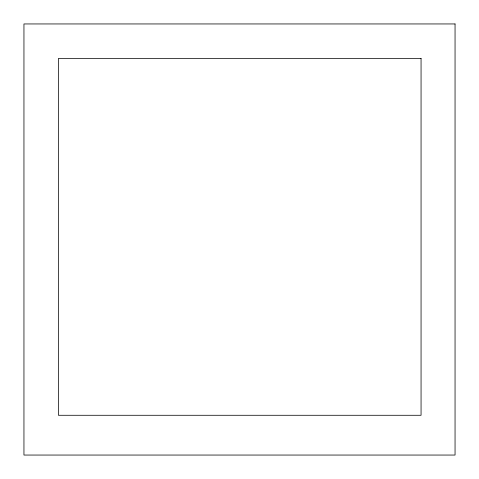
<?xml version="1.0" encoding="UTF-8"?>
<svg xmlns="http://www.w3.org/2000/svg" width="479" height="479" viewBox="0 0 479 479"><rect width="100%" height="100%" fill="white"/><g stroke="black" fill="none" stroke-linecap="round" stroke-linejoin="round"><path stroke-width="0.72" d="M455.05 23.95L23.95 23.95L23.95 455.05L455.05 455.05L455.05 23.95M421.059 58.438L58.438 58.438L58.438 415.281L421.059 415.281L421.059 58.438"/></g></svg>
